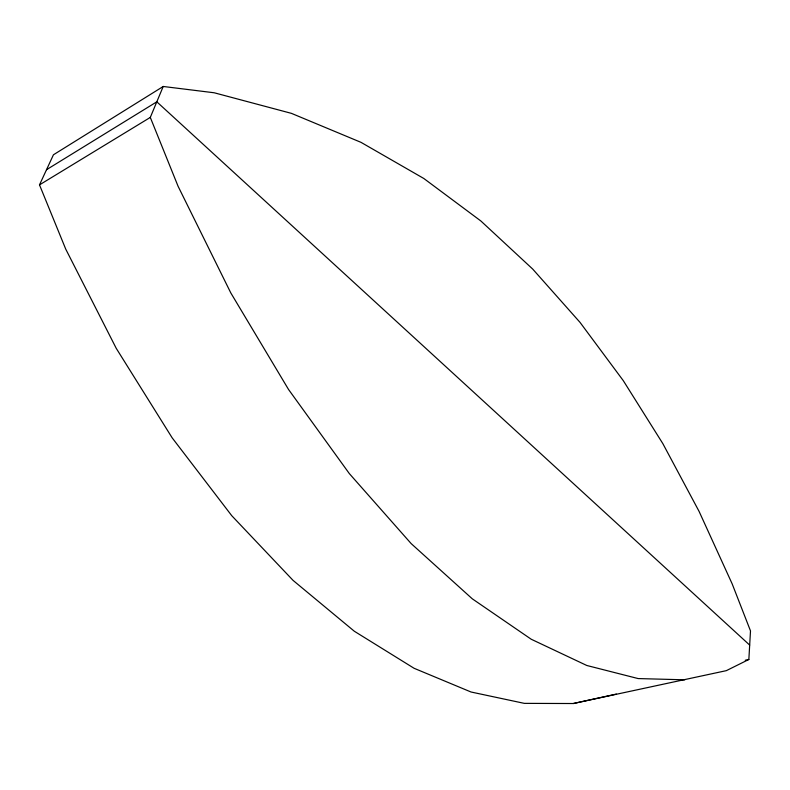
<?xml version="1.0" encoding="UTF-8"?>
<svg xmlns="http://www.w3.org/2000/svg" width="790" height="790" viewBox="0 0 790 790"><rect width="100%" height="100%" fill="white"/><g stroke="black" fill="none" stroke-linecap="round" stroke-linejoin="round"><path stroke-width="1.19" d="M748.851 659.472L750.5 630.904L732.172 583.879L699.071 511.377L662.859 443.654L623.29 380.652L580.048 322.409L532.717 269.084L480.843 220.963L423.835 178.5L360.981 142.338L291.451 113.365L214.208 92.776L163.214 86.475L53.434 154.791L39.5 184.87L65.728 249.107L116.219 348.301L172.19 437.877L231.756 515.702L293.06 580.383L354.335 631.25L414.079 668.281L471.057 692.01L524.343 703.367L573.303 703.525L726.336 670.651L748.851 659.472L745.246 660.252M39.5 184.87L150.297 117.414L163.214 86.475M46.521 169.702L156.815 101.811L749.68 645.094M573.303 703.525L616.358 694.074M684.762 679.815L638.152 678.571L586.802 665.486L531.236 639.248L472.292 598.82L411.156 543.589L349.318 473.575L288.548 389.49L230.808 292.932L178.076 186.262L150.297 117.414"/></g></svg>
